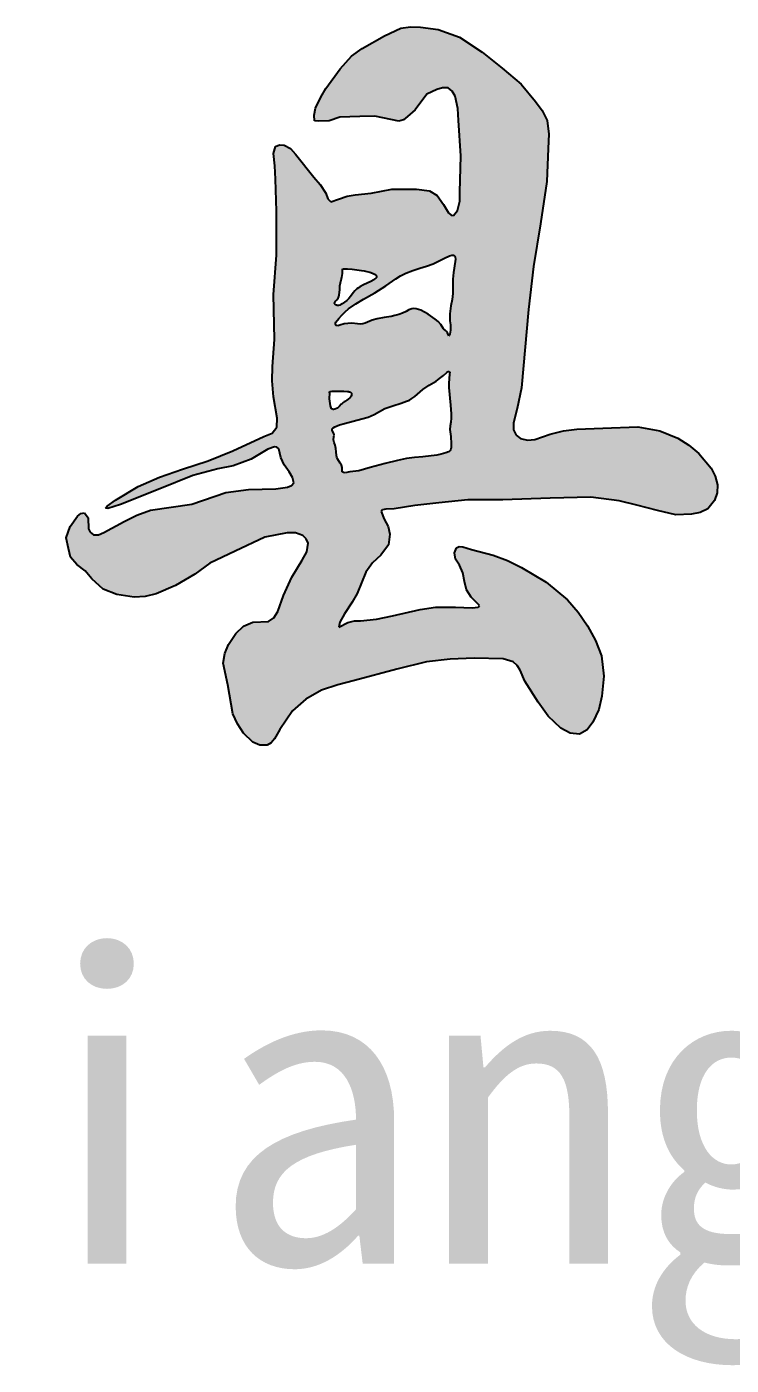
# Model space of a CAD drawing. Extents: x 8254 to 366479, y -216343 to -120021.
# Drawn here: x 164856 to 165332, y -148957 to -148053 of the extents above; entities that cross this region are included whole.
import ezdxf

# ---------------------------------------------------------------- set-up
doc = ezdxf.new("R2010")
doc.units = 0
doc.header["$LTSCALE"] = 500
doc.header["$MEASUREMENT"] = 0
doc.layers.get('0').update_dxf_attribs({"linetype": 'CONTINUOUS'})
doc.styles.add('宋体', font='SimSun.ttf', dxfattribs={"width": 0.8})

msp = doc.modelspace()

# ---------------------------------------------------------------- hatches: boundary and pattern name
h = msp.add_hatch(color=7)
h.paths.add_polyline_path([(165203.46, -148185.796), (165207.797, -148157.116), (165208.672, -148134.863), (165209.167, -148125.127), (165207.967, -148115.832), (165204.692, -148109.149), (165200.207, -148102.909), (165190.565, -148091.396), (165177.631, -148080.588), (165164.203, -148069.696), (165148.767, -148059.598), (165134.435, -148054.366), (165122.583, -148052.714), (165115.777, -148052.508), (165109.169, -148053.448), (165098.236, -148058.681), (165083.156, -148067.189), (165075.885, -148072.379), (165068.093, -148080.89), (165058.483, -148094.133), (165055.135, -148100.154), (165051.62, -148107.513), (165050.617, -148112.196), (165050.783, -148116.042), (165053.629, -148116.21), (165060.827, -148116.042), (165068.024, -148113.701), (165081.414, -148113.199), (165091.625, -148113.032), (165096.981, -148114.035), (165107.861, -148116.21), (165110.903, -148115.4), (165113.666, -148113.207), (165118.896, -148108.561), (165126.838, -148098.11), (165133.424, -148095.014), (165137.456, -148093.763), (165141.171, -148093.852), (165143.886, -148096.047), (165145.82, -148099.465), (165147.797, -148107.695), (165148.145, -148115.916), (165149.695, -148139.722), (165149.113, -148164.301), (165149.122, -148170.43), (165147.564, -148176.688), (165144.852, -148180.172), (165143.13, -148179.945), (165141.422, -148178.182), (165138.073, -148172.624), (165133.718, -148166.611), (165128.581, -148163.334), (165119.864, -148162.366), (165103.012, -148162.366), (165089.065, -148165.076), (165078.316, -148166.101), (165072.841, -148167.07), (165067.177, -148169.14), (165061.947, -148170.882), (165059.967, -148168.699), (165058.46, -148165.076), (165054.698, -148159.058), (165050.325, -148154.238), (165038.121, -148138.56), (165034.732, -148134.875), (165030.373, -148132.561), (165027.193, -148132.377), (165024.562, -148133.528), (165023.145, -148138.2), (165024.135, -148146.442), (165024.492, -148155.611), (165025.126, -148177.144), (165025.126, -148206.908), (165023.225, -148233.507), (165023.859, -148263.905), (165022.468, -148282.234), (165022.225, -148291.909), (165023.225, -148302.536), (165025.688, -148316.987), (165025.299, -148323.035), (165022.33, -148327.209), (165016.561, -148329.39), (164995.672, -148339.203), (164979.081, -148345.901), (164961.688, -148351.508), (164946.155, -148356.826), (164931.601, -148363.19), (164916.324, -148372.536), (164910.712, -148376.585), (164909.685, -148377.969), (164911.147, -148378.095), (164919.685, -148375.466), (164946.255, -148364.904), (164968.706, -148355.879), (164985.54, -148351.196), (164995.846, -148349.316), (165007.987, -148344.655), (165019.274, -148337.984), (165023.824, -148336.384), (165025.514, -148336.628), (165026.695, -148337.801), (165028.097, -148343.72), (165030.384, -148348.606), (165033.709, -148353.221), (165036.053, -148357.153), (165036.785, -148360.717), (165035.374, -148362.623), (165032.509, -148363.787), (165024.704, -148364.74), (165006.27, -148365.227), (164990.92, -148367.2), (164967.874, -148375.248), (164940.131, -148379.271), (164930.918, -148382.545), (164922.232, -148386.872), (164908.584, -148394.249), (164904.924, -148395.811), (164901.425, -148395.814), (164899.337, -148394.206), (164898.069, -148391.79), (164897.845, -148384.413), (164895.383, -148381.06), (164893.023, -148381.498), (164890.685, -148383.295), (164885.764, -148390.225), (164883.078, -148397.826), (164884.645, -148405.203), (164885.987, -148411.016), (164890.311, -148415.879), (164895.831, -148420.181), (164900.347, -148425.598), (164907.98, -148432.515), (164917.211, -148436.24), (164928.927, -148438.014), (164936.471, -148437.57), (164943.838, -148435.885), (164956.975, -148430.032), (164969.934, -148422.405), (164980.173, -148415.009), (164997.292, -148406.863), (165017.265, -148397.496), (165032.346, -148394.645), (165037.936, -148394.576), (165042.944, -148396.274), (165045.273, -148398.617), (165046.612, -148401.569), (165045.779, -148407.357), (165042.536, -148412.973), (165035.471, -148424.476), (165029.901, -148437.001), (165026.044, -148447.768), (165023.384, -148452.052), (165019.71, -148454.514), (165009.113, -148454.921), (165002.799, -148457.703), (164997.7, -148462.659), (164992.808, -148469.99), (164990.196, -148476.154), (164989.14, -148482.615), (164992.4, -148497.277), (164995.662, -148516.826), (164998.765, -148523.603), (165002.999, -148529.859), (165009.113, -148535.968), (165014.002, -148538.029), (165018.895, -148538.004), (165021.602, -148536.433), (165023.817, -148533.87), (165027.455, -148527.415), (165036.015, -148514.79), (165044.988, -148506.897), (165055.58, -148500.943), (165066.653, -148497.199), (165077.998, -148494.426), (165106.531, -148486.688), (165126.504, -148481.801), (165142.574, -148480.023), (165158.705, -148479.358), (165178.271, -148479.765), (165185.2, -148481.801), (165187.814, -148484.223), (165189.77, -148487.449), (165192.944, -148494.834), (165201.911, -148509.088), (165208.755, -148518.35), (165217.401, -148526.601), (165223.673, -148530.04), (165230.036, -148530.673), (165235.044, -148527.645), (165239.003, -148522.528), (165242.968, -148513.945), (165245.118, -148505.015), (165246.326, -148491.319), (165244.71, -148477.728), (165240.834, -148467.228), (165235.335, -148457.365), (165229.057, -148448.23), (165221.884, -148439.852), (165207.501, -148427.831), (165190.779, -148417.966), (165181.241, -148413.268), (165171.669, -148409.691), (165156.858, -148405.872), (165151.174, -148404.04), (165148.7, -148403.814), (165146.826, -148404.599), (165145.539, -148408.082), (165146.188, -148412.396), (165148.737, -148416.374), (165150.992, -148421.689), (165152.24, -148427.513), (165153.633, -148432.975), (165156.699, -148438.015), (165162.432, -148443.584), (165161.384, -148444.89), (165157.458, -148445.248), (165146.029, -148444.697), (165132.731, -148444.73), (165122.301, -148446.289), (165103.668, -148450.585), (165092.66, -148452.869), (165082.01, -148453.926), (165077.87, -148454.035), (165073.41, -148455.199), (165067.359, -148458.223), (165068.033, -148454.988), (165071.181, -148449.312), (165076.276, -148441.356), (165079.78, -148435.468), (165085.513, -148421.148), (165090.131, -148414.783), (165095.706, -148409.532), (165100.9, -148402.744), (165101.715, -148395.421), (165100.562, -148390.374), (165098.049, -148385.25), (165095.81, -148380.165), (165096.837, -148379.069), (165099.001, -148378.566), (165104.768, -148378.334), (165118.612, -148376.096), (165134.899, -148374.261), (165154.444, -148372.163), (165178.19, -148372.163), (165210.011, -148371.194), (165237.634, -148370.549), (165256.695, -148372.97), (165268.648, -148375.875), (165282.702, -148379.426), (165294.978, -148382.492), (165305.639, -148381.846), (165311.461, -148380.698), (165316.623, -148378.296), (165321.146, -148372.647), (165322.865, -148367.43), (165323.085, -148361.994), (165321.639, -148356.21), (165318.885, -148350.858), (165310.485, -148341.013), (165303.782, -148335.315), (165296.432, -148330.522), (165284.316, -148325.519), (165269.294, -148322.936), (165245.711, -148323.743), (165228.09, -148324.573), (165219.216, -148325.683), (165210.173, -148327.94), (165199.731, -148331.409), (165194.705, -148332.018), (165189.981, -148330.845), (165187.09, -148328.639), (165185.315, -148324.83), (165185.32, -148320.289), (165187.807, -148310.466), (165190.717, -148296.514), (165195.474, -148243.702), (165198.809, -148214.609)])
h.paths.add_polyline_path([(165070.077, -148216.143), (165073.231, -148216.149), (165076.392, -148216.343), (165079.526, -148216.687), (165082.601, -148217.14), (165084.447, -148217.467), (165086.285, -148217.873), (165088.141, -148218.412), (165090.042, -148219.135), (165091.312, -148219.743), (165092.666, -148220.64), (165092.901, -148221.663), (165092.114, -148222.69), (165090.896, -148223.509), (165088.888, -148224.604), (165083.993, -148226.968), (165081.583, -148228.263), (165080.491, -148228.946), (165079.515, -148229.654), (165078.787, -148230.28), (165078.148, -148230.922), (165077.062, -148232.232), (165075.158, -148234.822), (165073.961, -148236.156), (165072.606, -148237.41), (165071.121, -148238.594), (165069.023, -148240.079), (165067.506, -148240.841), (165065.695, -148240.791), (165064.262, -148239.652), (165064.509, -148238.797), (165065.142, -148237.912), (165066.018, -148236.979), (165066.809, -148236.001), (165067.111, -148235.426), (165067.311, -148234.84), (165067.535, -148233.644), (165067.899, -148230.379), (165068.08, -148227.568), (165068.478, -148225.518), (165068.988, -148223.488), (165069.293, -148222.05), (165069.532, -148220.586), (165069.681, -148219.252), (165069.714, -148217.957), (165069.674, -148216.679)], flags=16)
h.paths.add_polyline_path([(165078.747, -148239.763), (165083.876, -148236.676), (165091.577, -148232.23), (165099.12, -148227.536), (165105.708, -148222.983), (165109.084, -148220.844), (165112.623, -148218.977), (165117.21, -148217.185), (165121.951, -148215.729), (165126.638, -148214.338), (165131.062, -148212.739), (165134.741, -148210.963), (165138.757, -148208.822), (165142.13, -148207.226), (165143.65, -148206.779), (165145.375, -148206.797), (165145.977, -148208.305), (165146.092, -148209.649), (165145.993, -148211.266), (165144.709, -148218.687), (165144.24, -148223.043), (165144.273, -148226.956), (165144.419, -148232.759), (165143.823, -148236.949), (165142.966, -148241.172), (165142.343, -148246.422), (165142.274, -148248.966), (165142.386, -148251.327), (165142.687, -148254.061), (165142.677, -148257.565), (165142.287, -148260.24), (165141.823, -148261.663), (165140.644, -148259.306), (165140.045, -148258.485), (165139.368, -148257.847), (165138.03, -148256.695), (165136.142, -148253.793), (165134.412, -148251.753), (165132.368, -148250.022), (165127.576, -148246.685), (165125.188, -148245.294), (165122.64, -148244.074), (165119.58, -148243.078), (165118.036, -148242.901), (165116.543, -148243.058), (165114.628, -148243.855), (165112.768, -148244.944), (165110.338, -148246.14), (165107.819, -148247.058), (165105.233, -148247.753), (165102.604, -148248.281), (165097.862, -148249.011), (165093.167, -148249.877), (165089.938, -148250.807), (165086.779, -148252.053), (165085.12, -148252.798), (165083.44, -148253.358), (165081.648, -148253.533), (165079.807, -148253.398), (165076.035, -148252.923), (165073.436, -148252.959), (165070.953, -148253.358), (165068.05, -148254.229), (165066.709, -148254.598), (165065.582, -148254.374), (165064.916, -148252.983), (165065.291, -148252.053), (165067.195, -148249.628), (165069.269, -148247.338), (165071.496, -148245.193), (165073.857, -148243.203)], flags=16)
h.paths.add_polyline_path([(165070.751, -148298.889), (165073.522, -148298.982), (165074.75, -148299.204), (165075.691, -148299.874), (165076.082, -148301.249), (165075.564, -148302.514), (165074.628, -148303.317), (165073.69, -148304.132), (165072.729, -148304.898), (165071.454, -148305.68), (165070.811, -148306.063), (165070.197, -148306.479), (165069.554, -148307.024), (165068.959, -148307.63), (165067.823, -148308.93), (165066.789, -148310.045), (165065.322, -148310.754), (165063.166, -148311.248), (165062.245, -148310.569), (165061.74, -148309.161), (165061.342, -148307.065), (165061.15, -148305.52), (165061.035, -148304.091), (165061.019, -148302.684), (165061.115, -148301.316), (165061.139, -148300.583), (165061.098, -148299.759), (165061.053, -148299.063), (165061.81, -148298.969), (165063.334, -148298.771), (165065.516, -148298.712)], flags=16)
h.paths.add_polyline_path([(165098.479, -148310.579), (165101.1, -148309.505), (165103.808, -148308.626), (165109.33, -148307.016), (165113.138, -148305.635), (165114.951, -148304.778), (165116.667, -148303.774), (165118.599, -148302.347), (165120.432, -148300.769), (165124.146, -148297.57), (165128.379, -148294.75), (165133.018, -148291.993), (165135.433, -148290.324), (165138.116, -148288.124), (165140.358, -148286.155), (165141.806, -148285.183), (165142.205, -148286.061), (165142.188, -148287.229), (165141.784, -148290.239), (165141.548, -148293.513), (165141.643, -148296.301), (165142.677, -148308.306), (165143.191, -148314.087), (165143.225, -148316.94), (165142.978, -148319.782), (165142.56, -148322.209), (165142.348, -148324.64), (165143.054, -148329.434), (165143.196, -148334.368), (165143.257, -148337.538), (165142.491, -148339.18), (165141.35, -148339.899), (165139.667, -148340.572), (165136.528, -148341.421), (165133.459, -148341.982), (165124.004, -148343.11), (165118.477, -148343.646), (165112.999, -148344.378), (165106.931, -148345.647), (165098.605, -148347.762), (165088.445, -148350.441), (165084.575, -148351.621), (165080.826, -148352.556), (165074.758, -148353.402), (165071.614, -148353.884), (165069.652, -148353.737), (165069.469, -148351.963), (165069.52, -148350.439), (165069.106, -148348.802), (165068.254, -148347.37), (165066.075, -148344.217), (165065.635, -148342.315), (165065.409, -148339.85), (165065.297, -148337.498), (165064.881, -148335.214), (165064.204, -148333.455), (165063.752, -148331.689), (165063.967, -148329.601), (165064.058, -148328.535), (165063.893, -148327.46), (165062.75, -148325.171), (165062.764, -148324.358), (165063.507, -148323.557), (165064.598, -148322.948), (165067.848, -148321.654), (165071.231, -148320.692), (165082.942, -148317.59), (165087.107, -148316.293), (165091.126, -148314.629)], flags=16)

# ---------------------------------------------------------------- linework, layer by layer
at = {"color": 7}
for p, q in [((165098.236, -148058.681), (165109.169, -148053.448)), ((165109.169, -148053.448), (165115.777, -148052.508)), ((165115.777, -148052.508), (165122.583, -148052.714)), ((165122.583, -148052.714), (165134.435, -148054.366)), ((165083.156, -148067.189), (165098.236, -148058.681)), ((165134.435, -148054.366), (165148.767, -148059.598)), ((165148.767, -148059.598), (165164.203, -148069.696)), ((165075.885, -148072.379), (165083.156, -148067.189)), ((165164.203, -148069.696), (165177.631, -148080.588)), ((165068.093, -148080.89), (165075.885, -148072.379)), ((165177.631, -148080.588), (165190.565, -148091.396)), ((165058.483, -148094.133), (165068.093, -148080.89)), ((165055.135, -148100.154), (165058.483, -148094.133)), ((165126.838, -148098.11), (165118.896, -148108.561)), ((165133.424, -148095.014), (165126.838, -148098.11)), ((165137.456, -148093.763), (165133.424, -148095.014)), ((165141.171, -148093.852), (165137.456, -148093.763)), ((165143.886, -148096.047), (165141.171, -148093.852)), ((165145.82, -148099.465), (165143.886, -148096.047)), ((165190.565, -148091.396), (165200.207, -148102.909)), ((165050.617, -148112.196), (165051.62, -148107.513)), ((165051.62, -148107.513), (165055.135, -148100.154)), ((165147.797, -148107.695), (165145.82, -148099.465)), ((165148.145, -148115.916), (165147.797, -148107.695)), ((165200.207, -148102.909), (165204.692, -148109.149)), ((165050.783, -148116.042), (165050.617, -148112.196)), ((165053.629, -148116.21), (165050.783, -148116.042)), ((165060.827, -148116.042), (165053.629, -148116.21)), ((165068.024, -148113.701), (165060.827, -148116.042)), ((165081.414, -148113.199), (165068.024, -148113.701)), ((165091.625, -148113.032), (165081.414, -148113.199)), ((165096.981, -148114.035), (165091.625, -148113.032)), ((165107.861, -148116.21), (165096.981, -148114.035)), ((165110.903, -148115.4), (165107.861, -148116.21)), ((165113.666, -148113.207), (165110.903, -148115.4)), ((165118.896, -148108.561), (165113.666, -148113.207)), ((165149.695, -148139.722), (165148.145, -148115.916)), ((165204.692, -148109.149), (165207.967, -148115.832)), ((165207.967, -148115.832), (165209.167, -148125.127)), ((165209.167, -148125.127), (165208.672, -148134.863)), ((165023.145, -148138.2), (165024.562, -148133.528)), ((165024.562, -148133.528), (165027.193, -148132.377)), ((165027.193, -148132.377), (165030.373, -148132.561)), ((165030.373, -148132.561), (165034.732, -148134.875)), ((165034.732, -148134.875), (165038.121, -148138.56)), ((165208.672, -148134.863), (165207.797, -148157.116)), ((165024.135, -148146.442), (165023.145, -148138.2)), ((165038.121, -148138.56), (165050.325, -148154.238)), ((165149.113, -148164.301), (165149.695, -148139.722)), ((165024.492, -148155.611), (165024.135, -148146.442)), ((165025.126, -148177.144), (165024.492, -148155.611)), ((165050.325, -148154.238), (165054.698, -148159.058)), ((165054.698, -148159.058), (165058.46, -148165.076)), ((165207.797, -148157.116), (165203.46, -148185.796)), ((165058.46, -148165.076), (165059.967, -148168.699)), ((165059.967, -148168.699), (165061.947, -148170.882)), ((165061.947, -148170.882), (165067.177, -148169.14)), ((165067.177, -148169.14), (165072.841, -148167.07)), ((165072.841, -148167.07), (165078.316, -148166.101)), ((165078.316, -148166.101), (165089.065, -148165.076)), ((165089.065, -148165.076), (165103.012, -148162.366)), ((165103.012, -148162.366), (165119.864, -148162.366)), ((165119.864, -148162.366), (165128.581, -148163.334)), ((165128.581, -148163.334), (165133.718, -148166.611)), ((165133.718, -148166.611), (165138.073, -148172.624)), ((165147.564, -148176.688), (165149.122, -148170.43)), ((165149.122, -148170.43), (165149.113, -148164.301)), ((165025.126, -148206.908), (165025.126, -148177.144)), ((165138.073, -148172.624), (165141.422, -148178.182)), ((165141.422, -148178.182), (165143.13, -148179.945)), ((165143.13, -148179.945), (165144.852, -148180.172)), ((165144.852, -148180.172), (165147.564, -148176.688)), ((165203.46, -148185.796), (165198.809, -148214.609)), ((165023.225, -148233.507), (165025.126, -148206.908)), ((165138.757, -148208.822), (165142.13, -148207.226)), ((165142.13, -148207.226), (165143.65, -148206.779)), ((165143.65, -148206.779), (165144.854, -148206.791)), ((165144.854, -148206.791), (165145.585, -148207.323)), ((165145.585, -148207.323), (165145.977, -148208.305)), ((165069.693, -148217.267), (165069.805, -148216.506)), ((165069.805, -148216.506), (165070.077, -148216.143)), ((165070.077, -148216.143), (165073.231, -148216.149)), ((165073.231, -148216.149), (165076.392, -148216.343)), ((165076.392, -148216.343), (165079.526, -148216.687)), ((165117.21, -148217.185), (165121.951, -148215.729)), ((165121.951, -148215.729), (165126.638, -148214.338)), ((165126.638, -148214.338), (165131.062, -148212.739)), ((165131.062, -148212.739), (165134.741, -148210.963)), ((165134.741, -148210.963), (165138.757, -148208.822)), ((165145.993, -148211.266), (165144.709, -148218.687)), ((165145.977, -148208.305), (165146.092, -148209.649)), ((165146.092, -148209.649), (165145.993, -148211.266)), ((165198.809, -148214.609), (165195.474, -148243.702)), ((165068.08, -148227.568), (165068.478, -148225.518)), ((165068.478, -148225.518), (165068.988, -148223.488)), ((165068.988, -148223.488), (165069.293, -148222.05)), ((165069.293, -148222.05), (165069.532, -148220.586)), ((165069.532, -148220.586), (165069.681, -148219.252)), ((165069.681, -148219.252), (165069.714, -148217.957)), ((165069.714, -148217.957), (165069.693, -148217.267)), ((165079.526, -148216.687), (165082.601, -148217.14)), ((165082.601, -148217.14), (165084.447, -148217.467)), ((165088.888, -148224.604), (165083.993, -148226.968)), ((165084.447, -148217.467), (165086.285, -148217.873)), ((165086.285, -148217.873), (165088.141, -148218.412)), ((165088.141, -148218.412), (165090.042, -148219.135)), ((165090.896, -148223.509), (165088.888, -148224.604)), ((165090.042, -148219.135), (165091.312, -148219.743)), ((165091.687, -148222.978), (165090.896, -148223.509)), ((165091.312, -148219.743), (165092.311, -148220.405)), ((165092.295, -148222.454), (165091.687, -148222.978)), ((165092.691, -148221.936), (165092.295, -148222.454)), ((165092.311, -148220.405), (165092.729, -148220.914)), ((165092.846, -148221.424), (165092.691, -148221.936)), ((165092.729, -148220.914), (165092.846, -148221.424)), ((165099.12, -148227.536), (165105.708, -148222.983)), ((165105.708, -148222.983), (165109.084, -148220.844)), ((165109.084, -148220.844), (165112.623, -148218.977)), ((165112.623, -148218.977), (165117.21, -148217.185)), ((165144.709, -148218.687), (165144.24, -148223.043)), ((165144.24, -148223.043), (165144.273, -148226.956)), ((165023.859, -148263.905), (165023.225, -148233.507)), ((165067.311, -148234.84), (165067.535, -148233.644)), ((165067.535, -148233.644), (165067.899, -148230.379)), ((165067.899, -148230.379), (165068.08, -148227.568)), ((165077.062, -148232.232), (165075.158, -148234.822)), ((165078.148, -148230.922), (165077.062, -148232.232)), ((165078.787, -148230.28), (165078.148, -148230.922)), ((165079.515, -148229.654), (165078.787, -148230.28)), ((165080.491, -148228.946), (165079.515, -148229.654)), ((165081.583, -148228.263), (165080.491, -148228.946)), ((165083.993, -148226.968), (165081.583, -148228.263)), ((165083.876, -148236.676), (165091.577, -148232.23)), ((165091.577, -148232.23), (165099.12, -148227.536)), ((165144.419, -148232.759), (165143.823, -148236.949)), ((165144.273, -148226.956), (165144.419, -148232.759)), ((165064.387, -148239.22), (165064.509, -148238.797)), ((165064.45, -148239.628), (165064.387, -148239.22)), ((165064.721, -148240.017), (165064.45, -148239.628)), ((165064.509, -148238.797), (165065.142, -148237.912)), ((165065.156, -148240.363), (165064.721, -148240.017)), ((165065.142, -148237.912), (165066.018, -148236.979)), ((165065.691, -148240.635), (165065.156, -148240.363)), ((165066.265, -148240.807), (165065.691, -148240.635)), ((165066.018, -148236.979), (165066.809, -148236.001)), ((165067.146, -148240.831), (165066.265, -148240.807)), ((165066.809, -148236.001), (165067.111, -148235.426)), ((165067.111, -148235.426), (165067.311, -148234.84)), ((165067.977, -148240.604), (165067.146, -148240.831)), ((165068.768, -148240.207), (165067.977, -148240.604)), ((165069.532, -148239.719), (165068.768, -148240.207)), ((165071.121, -148238.594), (165069.532, -148239.719)), ((165072.606, -148237.41), (165071.121, -148238.594)), ((165071.496, -148245.193), (165073.857, -148243.203)), ((165073.961, -148236.156), (165072.606, -148237.41)), ((165073.857, -148243.203), (165078.747, -148239.763)), ((165075.158, -148234.822), (165073.961, -148236.156)), ((165078.747, -148239.763), (165083.876, -148236.676)), ((165116.543, -148243.058), (165114.628, -148243.855)), ((165118.036, -148242.901), (165116.543, -148243.058)), ((165119.58, -148243.078), (165118.036, -148242.901)), ((165122.64, -148244.074), (165119.58, -148243.078)), ((165142.966, -148241.172), (165142.343, -148246.422)), ((165143.823, -148236.949), (165142.966, -148241.172)), ((165065.055, -148253.274), (165065.064, -148252.615)), ((165065.064, -148252.615), (165065.291, -148252.053)), ((165065.291, -148252.053), (165067.195, -148249.628)), ((165067.195, -148249.628), (165069.269, -148247.338)), ((165069.269, -148247.338), (165071.496, -148245.193)), ((165086.779, -148252.053), (165085.12, -148252.798)), ((165089.938, -148250.807), (165086.779, -148252.053)), ((165093.167, -148249.877), (165089.938, -148250.807)), ((165097.862, -148249.011), (165093.167, -148249.877)), ((165102.604, -148248.281), (165097.862, -148249.011)), ((165105.233, -148247.753), (165102.604, -148248.281)), ((165107.819, -148247.058), (165105.233, -148247.753)), ((165110.338, -148246.14), (165107.819, -148247.058)), ((165112.768, -148244.944), (165110.338, -148246.14)), ((165114.628, -148243.855), (165112.768, -148244.944)), ((165125.188, -148245.294), (165122.64, -148244.074)), ((165127.576, -148246.685), (165125.188, -148245.294)), ((165132.368, -148250.022), (165127.576, -148246.685)), ((165134.412, -148251.753), (165132.368, -148250.022)), ((165136.142, -148253.793), (165134.412, -148251.753)), ((165142.343, -148246.422), (165142.274, -148248.966)), ((165142.274, -148248.966), (165142.386, -148251.327)), ((165142.386, -148251.327), (165142.687, -148254.061)), ((165195.474, -148243.702), (165190.717, -148296.514)), ((165065.582, -148254.374), (165065.055, -148253.274)), ((165066.709, -148254.598), (165065.582, -148254.374)), ((165068.05, -148254.229), (165066.709, -148254.598)), ((165070.953, -148253.358), (165068.05, -148254.229)), ((165073.436, -148252.959), (165070.953, -148253.358)), ((165076.035, -148252.923), (165073.436, -148252.959)), ((165079.807, -148253.398), (165076.035, -148252.923)), ((165081.648, -148253.533), (165079.807, -148253.398)), ((165083.44, -148253.358), (165081.648, -148253.533)), ((165085.12, -148252.798), (165083.44, -148253.358)), ((165138.03, -148256.695), (165136.142, -148253.793)), ((165139.368, -148257.847), (165138.03, -148256.695)), ((165140.045, -148258.485), (165139.368, -148257.847)), ((165140.644, -148259.306), (165140.045, -148258.485)), ((165141.66, -148261.337), (165140.644, -148259.306)), ((165141.996, -148261.133), (165141.66, -148261.337)), ((165142.287, -148260.24), (165141.996, -148261.133)), ((165142.677, -148257.565), (165142.287, -148260.24)), ((165142.687, -148254.061), (165142.677, -148257.565)), ((165022.468, -148282.234), (165023.859, -148263.905)), ((165022.225, -148291.909), (165022.468, -148282.234)), ((165135.433, -148290.324), (165138.116, -148288.124)), ((165138.116, -148288.124), (165140.358, -148286.155)), ((165140.358, -148286.155), (165141.284, -148285.533)), ((165141.284, -148285.533), (165141.925, -148285.445)), ((165142.188, -148287.229), (165141.784, -148290.239)), ((165141.925, -148285.445), (165142.205, -148286.061)), ((165142.205, -148286.061), (165142.188, -148287.229)), ((165023.225, -148302.536), (165022.225, -148291.909)), ((165120.432, -148300.769), (165124.146, -148297.57)), ((165124.146, -148297.57), (165128.379, -148294.75)), ((165128.379, -148294.75), (165133.018, -148291.993)), ((165133.018, -148291.993), (165135.433, -148290.324)), ((165141.784, -148290.239), (165141.548, -148293.513)), ((165141.548, -148293.513), (165141.643, -148296.301)), ((165141.643, -148296.301), (165142.677, -148308.306)), ((165190.717, -148296.514), (165187.807, -148310.466)), ((165025.688, -148316.987), (165023.225, -148302.536)), ((165061.019, -148302.684), (165061.115, -148301.316)), ((165061.035, -148304.091), (165061.019, -148302.684)), ((165061.15, -148305.52), (165061.035, -148304.091)), ((165061.071, -148299.338), (165061.177, -148299.048)), ((165061.098, -148299.759), (165061.071, -148299.338)), ((165061.139, -148300.583), (165061.098, -148299.759)), ((165061.115, -148301.316), (165061.139, -148300.583)), ((165061.342, -148307.065), (165061.15, -148305.52)), ((165061.177, -148299.048), (165061.81, -148298.969)), ((165061.81, -148298.969), (165062.87, -148298.831)), ((165062.87, -148298.831), (165063.936, -148298.755)), ((165063.936, -148298.755), (165065.007, -148298.726)), ((165065.007, -148298.726), (165066.082, -148298.732)), ((165066.082, -148298.732), (165070.751, -148298.889)), ((165070.197, -148306.479), (165069.554, -148307.024)), ((165070.811, -148306.063), (165070.197, -148306.479)), ((165070.751, -148298.889), (165073.125, -148298.969)), ((165071.454, -148305.68), (165070.811, -148306.063)), ((165072.729, -148304.898), (165071.454, -148305.68)), ((165073.69, -148304.132), (165072.729, -148304.898)), ((165073.125, -148298.969), (165073.759, -148299.025)), ((165074.628, -148303.317), (165073.69, -148304.132)), ((165073.759, -148299.025), (165074.379, -148299.137)), ((165074.379, -148299.137), (165074.945, -148299.343)), ((165075.187, -148302.838), (165074.628, -148303.317)), ((165074.945, -148299.343), (165075.419, -148299.68)), ((165075.656, -148302.289), (165075.187, -148302.838)), ((165075.419, -148299.68), (165075.789, -148300.218)), ((165075.934, -148301.611), (165075.656, -148302.289)), ((165075.789, -148300.218), (165075.973, -148300.866)), ((165075.973, -148300.866), (165075.934, -148301.611)), ((165109.33, -148307.016), (165113.138, -148305.635)), ((165113.138, -148305.635), (165114.951, -148304.778)), ((165114.951, -148304.778), (165116.667, -148303.774)), ((165116.667, -148303.774), (165118.599, -148302.347)), ((165118.599, -148302.347), (165120.432, -148300.769)), ((165061.651, -148308.693), (165061.342, -148307.065)), ((165061.838, -148309.435), (165061.651, -148308.693)), ((165062.091, -148310.139), (165061.838, -148309.435)), ((165062.44, -148310.713), (165062.091, -148310.139)), ((165062.917, -148311.065), (165062.44, -148310.713)), ((165063.306, -148311.14), (165062.917, -148311.065)), ((165063.74, -148311.117), (165063.306, -148311.14)), ((165064.658, -148310.906), (165063.74, -148311.117)), ((165065.623, -148310.609), (165064.658, -148310.906)), ((165066.478, -148310.195), (165065.623, -148310.609)), ((165067.184, -148309.619), (165066.478, -148310.195)), ((165067.823, -148308.93), (165067.184, -148309.619)), ((165068.959, -148307.63), (165067.823, -148308.93)), ((165069.554, -148307.024), (165068.959, -148307.63)), ((165087.107, -148316.293), (165091.126, -148314.629)), ((165091.126, -148314.629), (165098.479, -148310.579)), ((165098.479, -148310.579), (165101.1, -148309.505)), ((165101.1, -148309.505), (165103.808, -148308.626)), ((165103.808, -148308.626), (165109.33, -148307.016)), ((165142.677, -148308.306), (165143.191, -148314.087)), ((165143.191, -148314.087), (165143.225, -148316.94)), ((165187.807, -148310.466), (165185.32, -148320.289)), ((165022.33, -148327.209), (165025.299, -148323.035)), ((165025.299, -148323.035), (165025.688, -148316.987)), ((165062.752, -148325.046), (165062.764, -148324.358)), ((165063.069, -148325.809), (165062.752, -148325.046)), ((165062.764, -148324.358), (165063.507, -148323.557)), ((165063.507, -148323.557), (165064.598, -148322.948)), ((165064.598, -148322.948), (165067.848, -148321.654)), ((165067.848, -148321.654), (165071.231, -148320.692)), ((165071.231, -148320.692), (165082.942, -148317.59)), ((165082.942, -148317.59), (165087.107, -148316.293)), ((165142.56, -148322.209), (165142.348, -148324.64)), ((165142.348, -148324.64), (165143.054, -148329.434)), ((165142.978, -148319.782), (165142.56, -148322.209)), ((165143.225, -148316.94), (165142.978, -148319.782)), ((165185.32, -148320.289), (165185.315, -148324.83)), ((165185.315, -148324.83), (165187.09, -148328.639)), ((165219.216, -148325.683), (165228.09, -148324.573)), ((165228.09, -148324.573), (165245.711, -148323.743)), ((165245.711, -148323.743), (165269.294, -148322.936)), ((165269.294, -148322.936), (165284.316, -148325.519)), ((164995.672, -148339.203), (165016.561, -148329.39)), ((165016.561, -148329.39), (165022.33, -148327.209)), ((165063.893, -148327.46), (165063.069, -148325.809)), ((165063.752, -148331.689), (165063.967, -148329.601)), ((165064.204, -148333.455), (165063.752, -148331.689)), ((165064.058, -148328.535), (165063.893, -148327.46)), ((165063.967, -148329.601), (165064.058, -148328.535)), ((165064.881, -148335.214), (165064.204, -148333.455)), ((165143.054, -148329.434), (165143.196, -148334.368)), ((165187.09, -148328.639), (165189.981, -148330.845)), ((165189.981, -148330.845), (165194.705, -148332.018)), ((165194.705, -148332.018), (165199.731, -148331.409)), ((165199.731, -148331.409), (165210.173, -148327.94)), ((165210.173, -148327.94), (165219.216, -148325.683)), ((165284.316, -148325.519), (165296.432, -148330.522)), ((165296.432, -148330.522), (165303.782, -148335.315)), ((164979.081, -148345.901), (164995.672, -148339.203)), ((165019.274, -148337.984), (165007.987, -148344.655)), ((165023.824, -148336.384), (165019.274, -148337.984)), ((165025.514, -148336.628), (165023.824, -148336.384)), ((165026.695, -148337.801), (165025.514, -148336.628)), ((165028.097, -148343.72), (165026.695, -148337.801)), ((165065.297, -148337.498), (165064.881, -148335.214)), ((165065.409, -148339.85), (165065.297, -148337.498)), ((165065.635, -148342.315), (165065.409, -148339.85)), ((165065.909, -148343.499), (165065.635, -148342.315)), ((165124.004, -148343.11), (165118.477, -148343.646)), ((165133.459, -148341.982), (165124.004, -148343.11)), ((165136.528, -148341.421), (165133.459, -148341.982)), ((165139.667, -148340.572), (165136.528, -148341.421)), ((165141.35, -148339.899), (165139.667, -148340.572)), ((165142.069, -148339.446), (165141.35, -148339.899)), ((165142.631, -148338.88), (165142.069, -148339.446)), ((165143.074, -148337.93), (165142.631, -148338.88)), ((165143.243, -148336.81), (165143.074, -148337.93)), ((165143.196, -148334.368), (165143.243, -148336.81)), ((165303.782, -148335.315), (165310.485, -148341.013)), ((165310.485, -148341.013), (165318.885, -148350.858)), ((164946.155, -148356.826), (164961.688, -148351.508)), ((164961.688, -148351.508), (164979.081, -148345.901)), ((164985.54, -148351.196), (164968.706, -148355.879)), ((164995.846, -148349.316), (164985.54, -148351.196)), ((165007.987, -148344.655), (164995.846, -148349.316)), ((165030.384, -148348.606), (165028.097, -148343.72)), ((165033.709, -148353.221), (165030.384, -148348.606)), ((165066.351, -148344.616), (165065.909, -148343.499)), ((165068.254, -148347.37), (165066.351, -148344.616)), ((165069.106, -148348.802), (165068.254, -148347.37)), ((165069.52, -148350.439), (165069.106, -148348.802)), ((165069.469, -148351.963), (165069.52, -148350.439)), ((165069.598, -148353.214), (165069.469, -148351.963)), ((165084.575, -148351.621), (165080.826, -148352.556)), ((165088.445, -148350.441), (165084.575, -148351.621)), ((165098.605, -148347.762), (165088.445, -148350.441)), ((165106.931, -148345.647), (165098.605, -148347.762)), ((165112.999, -148344.378), (165106.931, -148345.647)), ((165118.477, -148343.646), (165112.999, -148344.378)), ((165318.885, -148350.858), (165321.639, -148356.21)), ((164931.601, -148363.19), (164946.155, -148356.826)), ((164968.706, -148355.879), (164946.255, -148364.904)), ((165036.053, -148357.153), (165033.709, -148353.221)), ((165035.374, -148362.623), (165036.785, -148360.717)), ((165036.785, -148360.717), (165036.053, -148357.153)), ((165070.349, -148353.79), (165069.598, -148353.214)), ((165071.614, -148353.884), (165070.349, -148353.79)), ((165074.758, -148353.402), (165071.614, -148353.884)), ((165080.826, -148352.556), (165074.758, -148353.402)), ((165321.639, -148356.21), (165323.085, -148361.994)), ((164916.324, -148372.536), (164931.601, -148363.19)), ((164946.255, -148364.904), (164919.685, -148375.466)), ((164967.874, -148375.248), (164990.92, -148367.2)), ((164990.92, -148367.2), (165006.27, -148365.227)), ((165006.27, -148365.227), (165024.704, -148364.74)), ((165024.704, -148364.74), (165032.509, -148363.787)), ((165032.509, -148363.787), (165035.374, -148362.623)), ((165322.865, -148367.43), (165321.146, -148372.647)), ((165323.085, -148361.994), (165322.865, -148367.43)), ((164909.685, -148377.969), (164910.712, -148376.585)), ((164911.147, -148378.095), (164909.685, -148377.969)), ((164910.712, -148376.585), (164916.324, -148372.536)), ((164919.685, -148375.466), (164911.147, -148378.095)), ((164930.918, -148382.545), (164940.131, -148379.271)), ((164940.131, -148379.271), (164967.874, -148375.248)), ((165096.837, -148379.069), (165095.81, -148380.165)), ((165099.001, -148378.566), (165096.837, -148379.069)), ((165104.768, -148378.334), (165099.001, -148378.566)), ((165118.612, -148376.096), (165104.768, -148378.334)), ((165134.899, -148374.261), (165118.612, -148376.096)), ((165154.444, -148372.163), (165134.899, -148374.261)), ((165178.19, -148372.163), (165154.444, -148372.163)), ((165210.011, -148371.194), (165178.19, -148372.163)), ((165237.634, -148370.549), (165210.011, -148371.194)), ((165256.695, -148372.97), (165237.634, -148370.549)), ((165268.648, -148375.875), (165256.695, -148372.97)), ((165282.702, -148379.426), (165268.648, -148375.875)), ((165316.623, -148378.296), (165311.461, -148380.698)), ((165321.146, -148372.647), (165316.623, -148378.296)), ((164885.764, -148390.225), (164890.685, -148383.295)), ((164890.685, -148383.295), (164893.023, -148381.498)), ((164893.023, -148381.498), (164895.383, -148381.06)), ((164895.383, -148381.06), (164897.845, -148384.413)), ((164897.845, -148384.413), (164898.069, -148391.79)), ((164908.584, -148394.249), (164922.232, -148386.872)), ((164922.232, -148386.872), (164930.918, -148382.545)), ((165095.81, -148380.165), (165098.049, -148385.25)), ((165098.049, -148385.25), (165100.562, -148390.374)), ((165294.978, -148382.492), (165282.702, -148379.426)), ((165305.639, -148381.846), (165294.978, -148382.492)), ((165311.461, -148380.698), (165305.639, -148381.846)), ((164883.078, -148397.826), (164885.764, -148390.225)), ((164898.069, -148391.79), (164899.337, -148394.206)), ((164899.337, -148394.206), (164901.425, -148395.814)), ((164901.425, -148395.814), (164904.924, -148395.811)), ((164904.924, -148395.811), (164908.584, -148394.249)), ((165032.346, -148394.645), (165017.265, -148397.496)), ((165037.936, -148394.576), (165032.346, -148394.645)), ((165042.944, -148396.274), (165037.936, -148394.576)), ((165045.273, -148398.617), (165042.944, -148396.274)), ((165100.562, -148390.374), (165101.715, -148395.421)), ((165101.715, -148395.421), (165100.9, -148402.744)), ((164884.645, -148405.203), (164883.078, -148397.826)), ((164885.987, -148411.016), (164884.645, -148405.203)), ((165017.265, -148397.496), (164997.292, -148406.863)), ((165046.612, -148401.569), (165045.273, -148398.617)), ((165045.779, -148407.357), (165046.612, -148401.569)), ((165100.9, -148402.744), (165095.706, -148409.532)), ((165145.539, -148408.082), (165146.826, -148404.599)), ((165146.826, -148404.599), (165148.7, -148403.814)), ((165148.7, -148403.814), (165151.174, -148404.04)), ((165151.174, -148404.04), (165156.858, -148405.872)), ((165156.858, -148405.872), (165171.669, -148409.691)), ((164890.311, -148415.879), (164885.987, -148411.016)), ((164980.173, -148415.009), (164969.934, -148422.405)), ((164997.292, -148406.863), (164980.173, -148415.009)), ((165035.471, -148424.476), (165042.536, -148412.973)), ((165042.536, -148412.973), (165045.779, -148407.357)), ((165090.131, -148414.783), (165085.513, -148421.148)), ((165095.706, -148409.532), (165090.131, -148414.783)), ((165146.188, -148412.396), (165145.539, -148408.082)), ((165148.737, -148416.374), (165146.188, -148412.396)), ((165171.669, -148409.691), (165181.241, -148413.268)), ((165181.241, -148413.268), (165190.779, -148417.966)), ((164895.831, -148420.181), (164890.311, -148415.879)), ((164900.347, -148425.598), (164895.831, -148420.181)), ((164969.934, -148422.405), (164956.975, -148430.032)), ((165029.901, -148437.001), (165035.471, -148424.476)), ((165085.513, -148421.148), (165079.78, -148435.468)), ((165150.992, -148421.689), (165148.737, -148416.374)), ((165152.24, -148427.513), (165150.992, -148421.689)), ((165190.779, -148417.966), (165207.501, -148427.831)), ((164907.98, -148432.515), (164900.347, -148425.598)), ((164917.211, -148436.24), (164907.98, -148432.515)), ((164956.975, -148430.032), (164943.838, -148435.885)), ((165153.633, -148432.975), (165152.24, -148427.513)), ((165156.699, -148438.015), (165153.633, -148432.975)), ((165207.501, -148427.831), (165221.884, -148439.852)), ((164928.927, -148438.014), (164917.211, -148436.24)), ((164936.471, -148437.57), (164928.927, -148438.014)), ((164943.838, -148435.885), (164936.471, -148437.57)), ((165026.044, -148447.768), (165029.901, -148437.001)), ((165076.276, -148441.356), (165071.181, -148449.312)), ((165079.78, -148435.468), (165076.276, -148441.356)), ((165162.432, -148443.584), (165156.699, -148438.015)), ((165221.884, -148439.852), (165229.057, -148448.23)), ((165023.384, -148452.052), (165026.044, -148447.768)), ((165071.181, -148449.312), (165068.033, -148454.988)), ((165092.66, -148452.869), (165103.668, -148450.585)), ((165103.668, -148450.585), (165122.301, -148446.289)), ((165122.301, -148446.289), (165132.731, -148444.73)), ((165132.731, -148444.73), (165146.029, -148444.697)), ((165146.029, -148444.697), (165157.458, -148445.248)), ((165157.458, -148445.248), (165161.384, -148444.89)), ((165161.384, -148444.89), (165162.432, -148443.584)), ((165229.057, -148448.23), (165235.335, -148457.365)), ((164997.7, -148462.659), (165002.799, -148457.703)), ((165002.799, -148457.703), (165009.113, -148454.921)), ((165009.113, -148454.921), (165019.71, -148454.514)), ((165019.71, -148454.514), (165023.384, -148452.052)), ((165068.033, -148454.988), (165067.359, -148458.223)), ((165067.359, -148458.223), (165073.41, -148455.199)), ((165073.41, -148455.199), (165077.87, -148454.035)), ((165077.87, -148454.035), (165082.01, -148453.926)), ((165082.01, -148453.926), (165092.66, -148452.869)), ((165235.335, -148457.365), (165240.834, -148467.228)), ((164992.808, -148469.99), (164997.7, -148462.659)), ((165240.834, -148467.228), (165244.71, -148477.728)), ((164989.14, -148482.615), (164990.196, -148476.154)), ((164990.196, -148476.154), (164992.808, -148469.99)), ((165244.71, -148477.728), (165246.326, -148491.319)), ((164992.4, -148497.277), (164989.14, -148482.615)), ((165106.531, -148486.688), (165077.998, -148494.426)), ((165126.504, -148481.801), (165106.531, -148486.688)), ((165142.574, -148480.023), (165126.504, -148481.801)), ((165158.705, -148479.358), (165142.574, -148480.023)), ((165178.271, -148479.765), (165158.705, -148479.358)), ((165185.2, -148481.801), (165178.271, -148479.765)), ((165187.814, -148484.223), (165185.2, -148481.801)), ((165189.77, -148487.449), (165187.814, -148484.223)), ((165192.944, -148494.834), (165189.77, -148487.449)), ((165077.998, -148494.426), (165066.653, -148497.199)), ((165201.911, -148509.088), (165192.944, -148494.834)), ((165246.326, -148491.319), (165245.118, -148505.015)), ((164995.662, -148516.826), (164992.4, -148497.277)), ((165055.58, -148500.943), (165044.988, -148506.897)), ((165066.653, -148497.199), (165055.58, -148500.943)), ((165245.118, -148505.015), (165242.968, -148513.945)), ((165036.015, -148514.79), (165027.455, -148527.415)), ((165044.988, -148506.897), (165036.015, -148514.79)), ((165208.755, -148518.35), (165201.911, -148509.088)), ((165242.968, -148513.945), (165239.003, -148522.528)), ((164998.765, -148523.603), (164995.662, -148516.826)), ((165002.999, -148529.859), (164998.765, -148523.603)), ((165217.401, -148526.601), (165208.755, -148518.35)), ((165239.003, -148522.528), (165235.044, -148527.645)), ((165009.113, -148535.968), (165002.999, -148529.859)), ((165027.455, -148527.415), (165023.817, -148533.87)), ((165223.673, -148530.04), (165217.401, -148526.601)), ((165230.036, -148530.673), (165223.673, -148530.04)), ((165235.044, -148527.645), (165230.036, -148530.673)), ((165014.002, -148538.029), (165009.113, -148535.968)), ((165018.895, -148538.004), (165014.002, -148538.029)), ((165021.602, -148536.433), (165018.895, -148538.004)), ((165023.817, -148533.87), (165021.602, -148536.433))]:
    msp.add_line(p, q, dxfattribs=at)

# ---------------------------------------------------------------- texts
at = {"color": 7, "style": '宋体'}
msp.add_text('jingxianguihuajianzhushejiyanjiuyuan', height=208.21259, dxfattribs=at).set_placement((164131.609, -148888.595))

doc.saveas('drawing.dxf')
